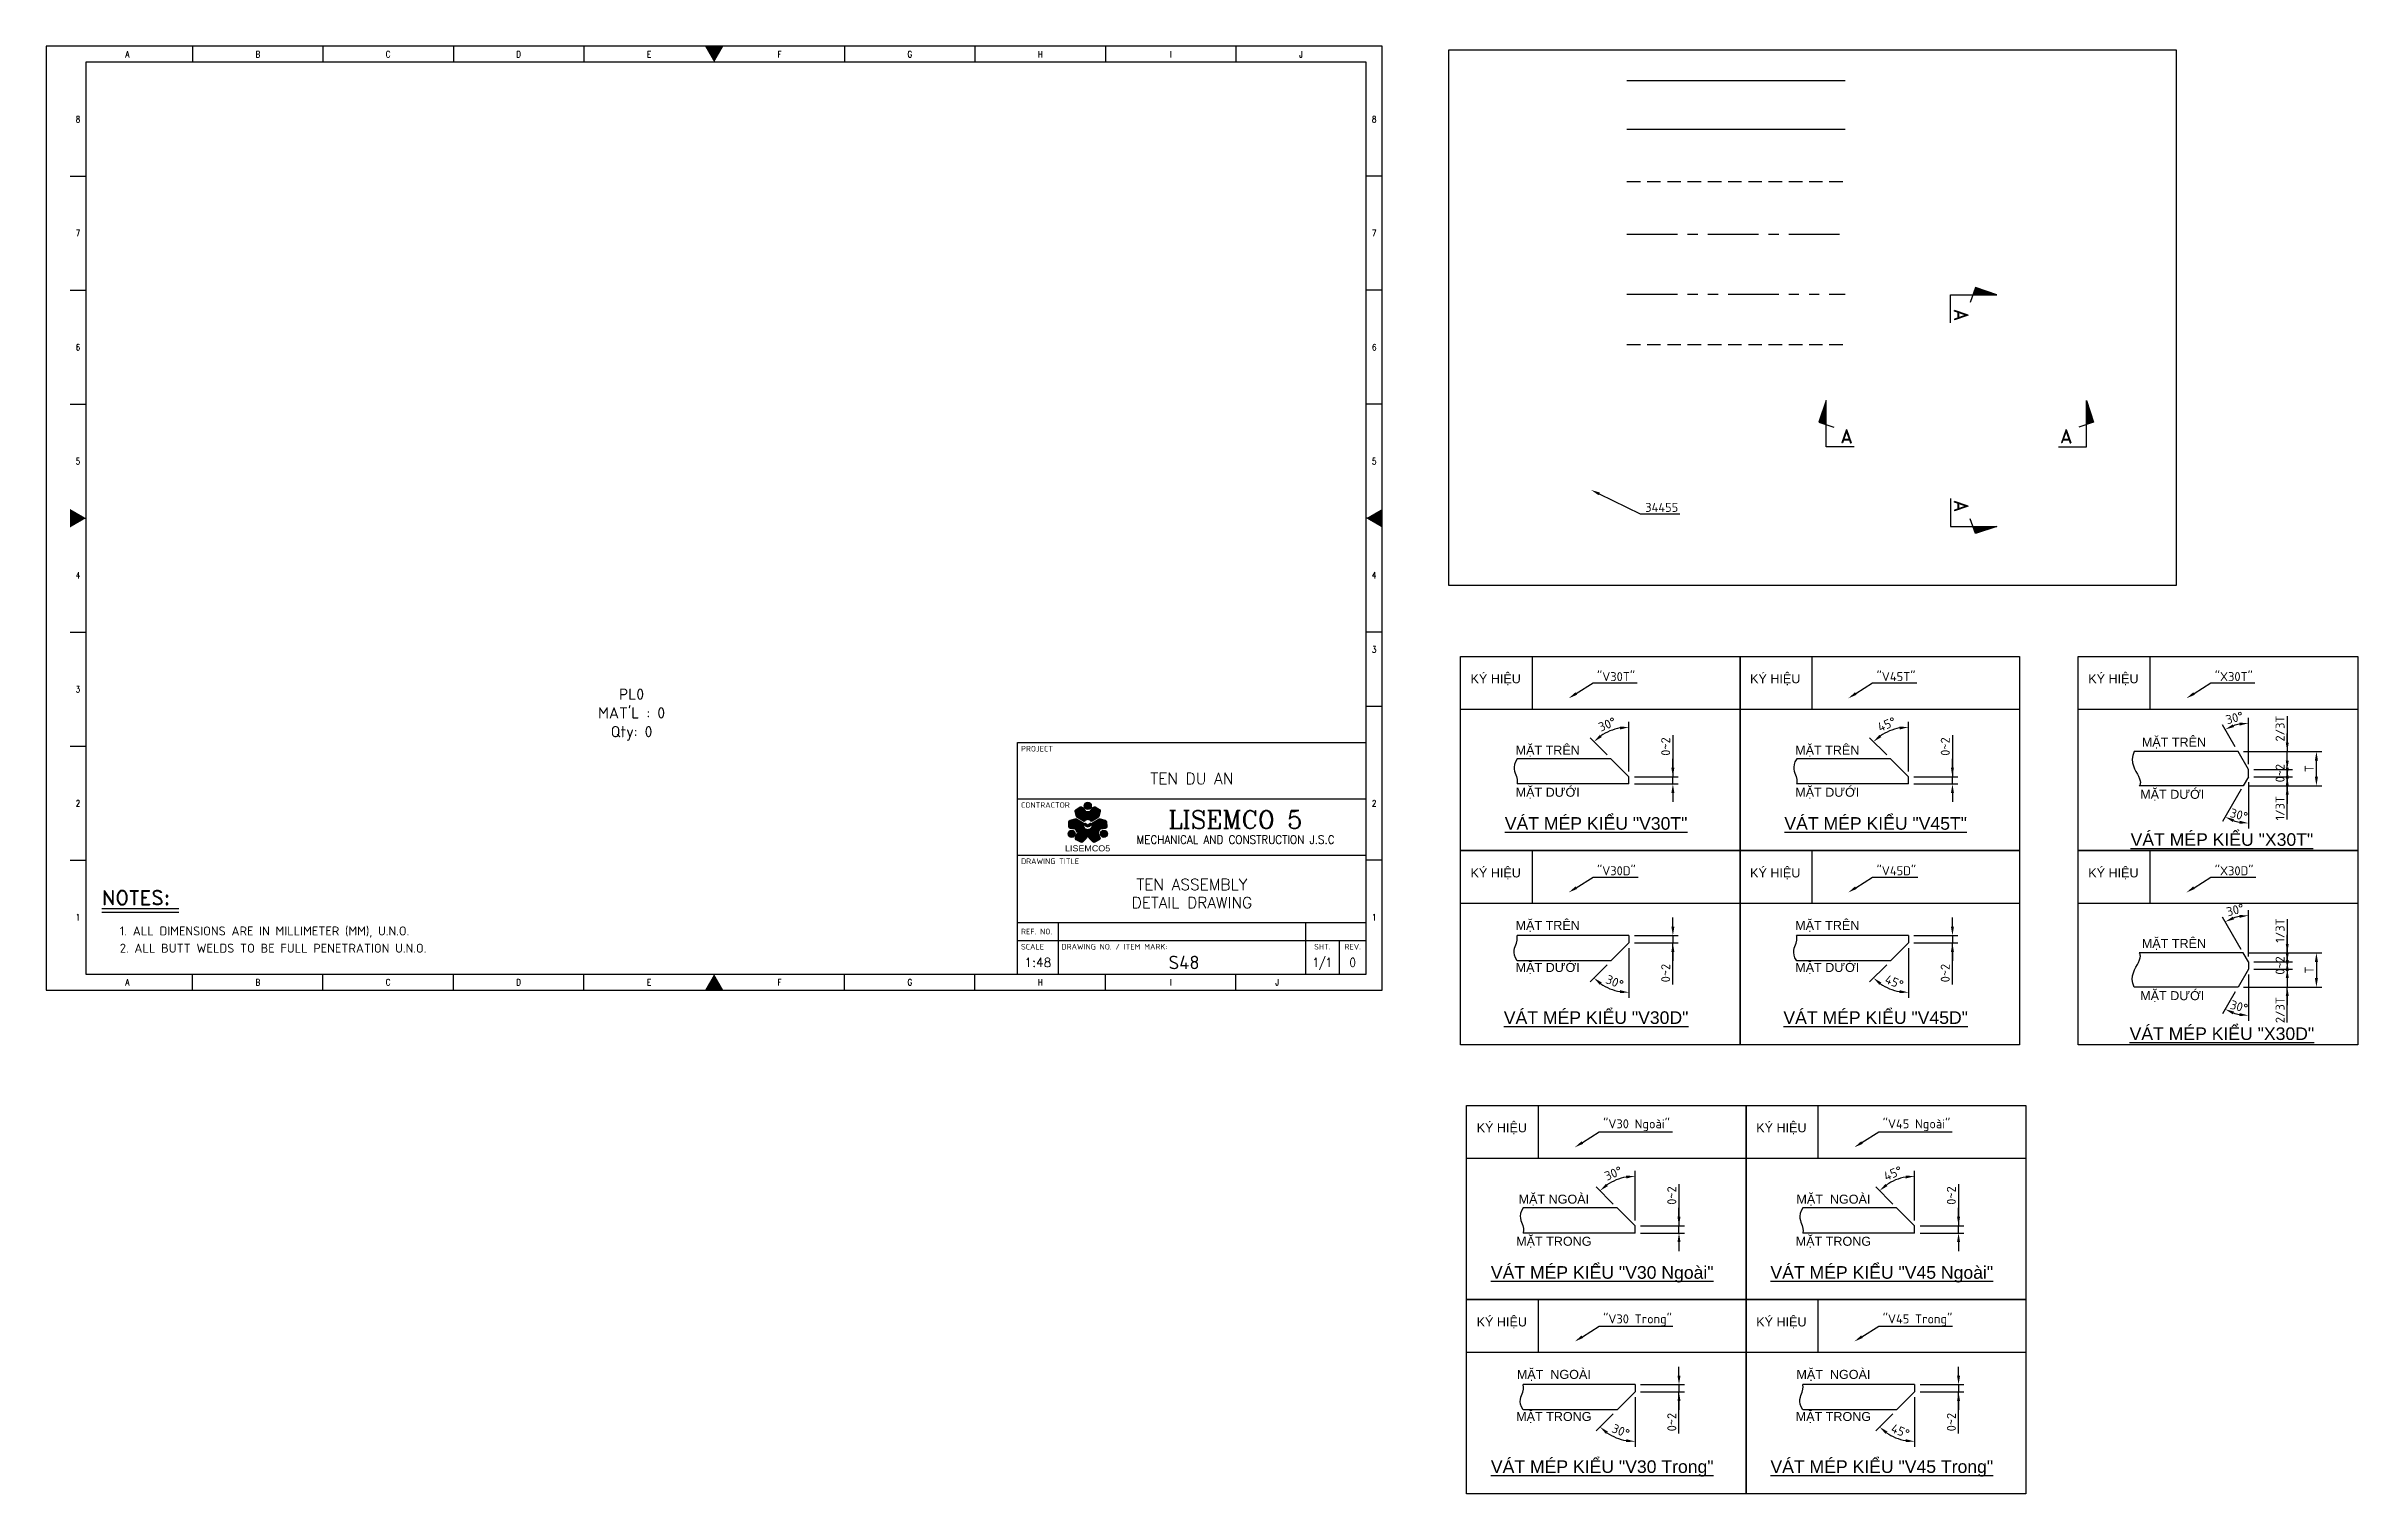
# Model space of a CAD drawing. Header units: millimetres. Extents: x 0 to 24668, y -5372 to 10069.
import ezdxf
from ezdxf import colors
from ezdxf.entities.mleader import LeaderData, LeaderLine
from ezdxf.enums import TextEntityAlignment as Align
from ezdxf.math import Vec2, Vec3

# ---------------------------------------------------------------- set-up
doc = ezdxf.new("R2010")
doc.units = ezdxf.units.MM
doc.header["$LTSCALE"] = 288
for name, pattern in [('CENTER', [2, 1.25, -0.25, 0.25, -0.25]), ('HIDDEN', [0.375, 0.25, -0.125]), ('PHANTOM', [2.5, 1.25, -0.25, 0.25, -0.25, 0.25, -0.25])]:
    doc.linetypes.add(name, pattern=pattern)
for name, color, linetype in [('1', 1, 'CENTER'), ('2', 2, 'HIDDEN'), ('3', 3, 'Continuous'), ('4', 4, 'Continuous'), ('6', 5, 'PHANTOM'), ('9', 9, 'Continuous'), ('M-Joint', 4, 'HIDDEN')]:
    doc.layers.add(name, color=color, linetype=linetype)
doc.styles.add('Arial Narrow', font='ARIALN.TTF')
doc.styles.add('ISOCP', font='isocpeur.ttf')
doc.styles.add('romanc', font='romanc.shx')
doc.styles.add('romand', font='romand.shx')
doc.styles.add('romans', font='romans.shx', dxfattribs={"width": 0.8})
doc.styles.add('VM', font='arial.ttf')

# ---------------------------------------------------------------- blocks, each defined once
blk = doc.blocks.new('A$C0BBF6388')
at = {"layer": '3'}
blk.add_line((0, 0), (21.38, 0), dxfattribs=at)
at = {"layer": '4'}
blk.add_line((0, -1), (21.38, -1), dxfattribs=at)
at = {"layer": '2', "color": 2, "insert": (5, -5), "char_height": 2.5, "attachment_point": 1, "style": 'ISOCP'}
blk.add_mtext('\\pxsm1.15;1. ALL DIMENSIONS ARE IN MILLIMETER (MM), U.N.O.\\P2. ALL BUTT WELDS TO BE FULL PENETRATION U.N.O.', dxfattribs=at)
at = {"layer": '3', "style": 'romand'}
blk.add_text('NOTES:', height=4, dxfattribs=at).set_placement((0, 3), align=Align.MIDDLE_LEFT)
blk = doc.blocks.new('L5MC Logo')
at = {"layer": '3'}
h = blk.add_hatch(color=5, dxfattribs=at)
h.dxf.hatch_style = 1
h.paths.add_polyline_path([(-13.6, 5), (-33.3, 16.3, 0.198912), (-37.1, 16.8), (-52, 12.8, 0.329462), (-55.7, 8.2), (-56.3, -6.8, 0.392601), (-51.8, -11.9), (-38.7, -13.4, -0.238604), (-35, -15.8), (-31.2, -22.4, -0.238604), (-31, -26.9), (-36.2, -38.9, 0.392601), (-34, -45.3), (-20.8, -52.3, 0.329462), (-14.9, -51.5), (-4, -40.5, 0.198912), (-2.5, -37), (-2.5, -14.3, -0.467113)])
h = blk.add_hatch(color=5, dxfattribs=at)
h.dxf.hatch_style = 1
h.paths.add_polyline_path([(11.1, 9.3), (30.8, 20.7, 0.198912), (33.1, 23.7), (37.1, 38.6, 0.329462), (34.9, 44.2), (22.3, 52.1, 0.392601), (15.6, 50.8), (7.8, 40.2, -0.238604), (3.8, 38.2), (-3.8, 38.2, -0.238604), (-7.8, 40.2), (-15.6, 50.8, 0.392601), (-22.3, 52.1), (-34.9, 44.2, 0.329462), (-37.1, 38.6), (-33.1, 23.7, 0.198912), (-30.8, 20.7), (-11.1, 9.3, -0.467113)])
h = blk.add_hatch(color=1, dxfattribs=at)
h.dxf.hatch_style = 1
h.paths.add_polyline_path([(4.8, -5.2), (10.3, -1.1, 1), (7.3, 2.9), (3, -0.3, -0.334595), (-3, -0.3), (-7.3, 2.9, 1), (-10.3, -1.1), (-4.8, -5.2, 0.334595)])
h = blk.add_hatch(color=1, dxfattribs=at)
h.dxf.hatch_style = 1
h.paths.add_polyline_path([(10.5, 55.3, 1), (-10.5, 55.3, 1)])
h = blk.add_hatch(color=5, dxfattribs=at)
h.dxf.hatch_style = 1
h.paths.add_polyline_path([(2.5, -14.3), (2.5, -37, 0.198912), (4, -40.5), (14.9, -51.5, 0.329462), (20.8, -52.3), (34, -45.3, 0.392601), (36.2, -38.9), (31, -26.9, -0.238604), (31.2, -22.4), (35, -15.8, -0.238604), (38.7, -13.4), (51.8, -11.9, 0.392601), (56.3, -6.8), (55.7, 8.2, 0.329462), (52, 12.8), (37.1, 16.8, 0.198912), (33.3, 16.3), (13.6, 5, -0.467113)])
h = blk.add_hatch(color=1, dxfattribs=at)
h.dxf.hatch_style = 1
h.paths.add_polyline_path([(-37.3, -27.6, 1), (-58.3, -27.6, 1)])
h = blk.add_hatch(color=1, dxfattribs=at)
h.dxf.hatch_style = 1
h.paths.add_polyline_path([(37.3, -27.6, 1), (58.3, -27.6, 1)])
at = {"layer": '3', "color": 5}
for points in [[(-31.2, -22.4), (-35, -15.8, 0.238604), (-38.7, -13.4), (-51.8, -11.9, -0.392601), (-56.3, -6.8), (-55.7, 8.2, -0.329462), (-52, 12.8), (-37.1, 16.8, -0.198912), (-33.3, 16.3), (-13.6, 5, 0.467113), (-2.5, -14.3), (-2.5, -37, -0.198912), (-4, -40.5), (-14.9, -51.5, -0.329462), (-20.8, -52.3), (-34, -45.3, -0.392601), (-36.2, -38.9), (-31, -26.9, 0.238604)], [(-3.8, 38.2), (3.8, 38.2, 0.238604), (7.8, 40.2), (15.6, 50.8, -0.392601), (22.3, 52.1), (34.9, 44.2, -0.329462), (37.1, 38.6), (33.1, 23.7, -0.198912), (30.8, 20.7), (11.1, 9.3, 0.467113), (-11.1, 9.3), (-30.8, 20.7, -0.198912), (-33.1, 23.7), (-37.1, 38.6, -0.329462), (-34.9, 44.2), (-22.3, 52.1, -0.392601), (-15.6, 50.8), (-7.8, 40.2, 0.238604)], [(35, -15.8), (31.2, -22.4, 0.238604), (31, -26.9), (36.2, -38.9, -0.392601), (34, -45.3), (20.8, -52.3, -0.329462), (14.9, -51.5), (4, -40.5, -0.198912), (2.5, -37), (2.5, -14.3, 0.467113), (13.6, 5), (33.3, 16.3, -0.198912), (37.1, 16.8), (52, 12.8, -0.329462), (55.7, 8.2), (56.3, -6.8, -0.392601), (51.8, -11.9), (38.7, -13.4, 0.238604)]]:
    blk.add_lwpolyline(points, format="xyb", close=True, dxfattribs=at)
at = {"layer": '3', "color": 1}
blk.add_lwpolyline([(-3, -0.3), (-7.3, 2.9, 1), (-10.3, -1.1), (-4.8, -5.2, 0.334595), (4.8, -5.2), (10.3, -1.1, 1), (7.3, 2.9), (3, -0.3, -0.334595)], format="xyb", close=True, dxfattribs=at)
for centre in [(0, 55.3), (-47.8, -27.6), (47.8, -27.6)]:
    blk.add_circle(centre, 10.5, dxfattribs=at)
at = {"layer": '1', "style": 'Arial Narrow', "width": 1.295911}
blk.add_text('LISEMCO5', height=17.86, dxfattribs=at).set_placement((-67.5, -79.6), (66.5, -79.6), align=Align.FIT)
blk = doc.blocks.new('KHUNG TEN')
at = {"layer": '3'}
blk.add_lwpolyline([(-816, 10), (-10, 10), (-10, 584), (-816, 584)], close=True, dxfattribs=at)
at = {"layer": '4'}
for p, q in [((-748.9, 594), (-748.9, 584)), ((-666.8, 594), (-666.8, 584)), ((-584.7, 594), (-584.7, 584)), ((-502.6, 594), (-502.6, 584)), ((-420.5, 594), (-420.5, 584)), ((-338.4, 594), (-338.4, 584)), ((-256.3, 594), (-256.3, 584)), ((-174.2, 594), (-174.2, 584)), ((-92.1, 594), (-92.1, 584)), ((-826, 512.2), (-816, 512.2)), ((0, 512.2), (-10, 512.2)), ((-826, 440.5), (-816, 440.5)), ((0, 440.5), (-10, 440.5)), ((-826, 368.8), (-816, 368.8)), ((0, 368.8), (-10, 368.8)), ((-826, 297), (-816, 297)), ((0, 297), (-10, 297)), ((-826, 225.2), (-816, 225.2)), ((0, 225.2), (-10, 225.2)), ((0, 178.5), (-10, 178.5)), ((-826, 153.5), (-816, 153.5)), ((-826, 81.8), (-816, 81.8)), ((0, 81.8), (-10, 81.8)), ((-748.9, 0), (-748.9, 10)), ((-666.8, 0), (-666.8, 10)), ((-584.7, 0), (-584.7, 10)), ((-502.6, 0), (-502.6, 10)), ((-420.5, 0), (-420.5, 10)), ((-338.4, 0), (-338.4, 10)), ((-256.3, 0), (-256.3, 10)), ((-174.2, 0), (-174.2, 10)), ((-92.1, 0), (-92.1, 10))]:
    blk.add_line(p, q, dxfattribs=at)
blk.add_lwpolyline([(-841, 0), (0, 0), (0, 594), (-841, 594)], close=True, dxfattribs=at)
for points in [[(-420.5, 584), (-414.7, 594), (-420.5, 584), (-426.3, 594)], [(-816, 297), (-826, 291.2), (-816, 297), (-826, 302.8)], [(-10, 297), (0, 291.2), (-10, 297), (0, 302.8)], [(-420.5, 10), (-414.7, 0), (-420.5, 10), (-426.3, 0)]]:
    blk.add_solid(points, dxfattribs=at)
at = {"layer": '2', "style": 'romanc', "width": 0.8}
for s, p in [('A', (-789.9, 589)), ('B', (-707.8, 589)), ('C', (-625.8, 589)), ('D', (-543.6, 589)), ('E', (-461.5, 589)), ('F', (-379.4, 589)), ('G', (-297.3, 589)), ('H', (-215.2, 589)), ('I', (-133.1, 589)), ('J', (-51, 589)), ('8', (-821, 548.1)), ('8', (-5, 548.1)), ('7', (-821, 476.4)), ('7', (-5, 476.4)), ('6', (-821, 404.6)), ('6', (-5, 404.6)), ('5', (-821, 332.9)), ('5', (-5, 332.9)), ('4', (-821, 261.1)), ('4', (-5, 261.1)), ('3', (-5, 214.4)), ('3', (-821, 189.4)), ('2', (-821, 117.6)), ('2', (-5, 117.6)), ('1', (-821, 45.9)), ('1', (-5, 45.9)), ('A', (-789.9, 5)), ('B', (-707.8, 5)), ('C', (-625.8, 5)), ('D', (-543.6, 5)), ('E', (-461.5, 5)), ('F', (-379.4, 5)), ('G', (-297.3, 5)), ('H', (-215.2, 5)), ('I', (-133.1, 5)), ('J', (-66, 5))]:
    blk.add_text(s, height=4, dxfattribs=at).set_placement(p, align=Align.MIDDLE_CENTER)

msp = doc.modelspace()

# ---------------------------------------------------------------- hatches: boundary and pattern name
at = {"layer": '9'}
for points in [[(20561.1, 7418.6), (20816.6, 7418.6), (20587, 7495.1)], [(18994.5, 6033.8), (18994.5, 6289.3), (18917.9, 6059.7)], [(21772.1, 6033.8), (21772.1, 6289.3), (21848.6, 6059.7)], [(20561.1, 4946.5), (20816.6, 4946.5), (20587, 4870)]]:
    msp.add_hatch(color=256, dxfattribs=at).paths.add_polyline_path(points)

# ---------------------------------------------------------------- linework, layer by layer
msp.add_line((16868.7, 9703.1), (19199.5, 9703.1))
msp.add_lwpolyline([(14967.7, 10030.7), (22731.6, 10030.7), (22731.6, 4317.2), (14967.7, 4317.2)], close=True)
at = {"layer": '1', "ltscale": 1.5}
msp.add_line((16868.7, 8066.2), (19199.5, 8066.2), dxfattribs=at)
at = {"layer": '2', "ltscale": 2}
msp.add_line((16868.7, 8627.5), (19199.5, 8627.5), dxfattribs=at)
at = {"layer": '3'}
for p, q in [((16868.7, 9185.5), (19199.5, 9185.5)), ((15856.8, 3560.4), (15856.8, 2998.2)), ((18840.3, 3560.4), (18840.3, 2998.2)), ((22449.2, 3560.4), (22449.2, 2998.2)), ((15092.3, 2998.2), (18075.7, 2998.2)), ((18075.7, 2998.2), (21059.2, 2998.2)), ((21684.6, 2998.2), (24668.1, 2998.2)), ((10366.5, 169.5), (10366.5, 2641.5)), ((10366.5, 2641.5), (14086.5, 2641.5)), ((16698.3, 2468.2), (15697, 2468.2)), ((16698.3, 2468.2), (16890.3, 2276.2)), ((19681.7, 2468.2), (18680.4, 2468.2)), ((19681.7, 2468.2), (19873.7, 2276.2)), ((23390.2, 2545.3), (22281.6, 2545.3)), ((23501, 2353.3), (23390.2, 2545.3)), ((16890.3, 2199.4), (16890.3, 2276.2)), ((19873.7, 2199.4), (19873.7, 2276.2)), ((23501, 2276.5), (23445.6, 2180.5)), ((23501, 2276.5), (23501, 2353.3)), ((23445.6, 2180.5), (22337, 2180.5)), ((15856.8, 1489.2), (15856.8, 927)), ((18840.3, 1489.2), (18840.3, 927)), ((22449.2, 1489.2), (22449.2, 927)), ((15092.3, 927), (18075.7, 927)), ((18075.7, 927), (21059.2, 927)), ((21684.6, 927), (24668.1, 927)), ((16698.3, 312.9), (16890.3, 504.9)), ((16890.3, 581.7), (16890.3, 504.9)), ((19681.7, 312.9), (19873.7, 504.9)), ((19873.7, 581.7), (19873.7, 504.9)), ((16698.3, 312.9), (15697, 312.9)), ((19681.7, 312.9), (18680.4, 312.9)), ((23445.6, 397.7), (22337, 397.7)), ((23501, 301.7), (23445.6, 397.7)), ((23501, 301.7), (23501, 224.9)), ((23390.2, 32.9), (22281.6, 32.9)), ((23501, 224.9), (23390.2, 32.9)), ((15922.2, -1229.3), (15922.2, -1791.6)), ((18905.7, -1229.3), (18905.7, -1791.6)), ((15157.7, -1791.6), (18141.1, -1791.6)), ((18141.1, -1791.6), (21124.6, -1791.6)), ((16763.7, -2321.6), (15762.4, -2321.6)), ((16763.7, -2321.6), (16955.7, -2513.6)), ((19747.1, -2321.6), (18745.8, -2321.6)), ((19747.1, -2321.6), (19939.1, -2513.6)), ((16955.7, -2590.4), (16955.7, -2513.6)), ((19939.1, -2590.4), (19939.1, -2513.6)), ((15922.2, -3300.5), (15922.2, -3862.8)), ((18905.7, -3300.5), (18905.7, -3862.8)), ((15157.7, -3862.8), (18141.1, -3862.8)), ((18141.1, -3862.8), (21124.6, -3862.8)), ((16763.7, -4476.9), (16955.7, -4284.9)), ((16955.7, -4208.1), (16955.7, -4284.9)), ((19747.1, -4476.9), (19939.1, -4284.9)), ((19939.1, -4208.1), (19939.1, -4284.9)), ((16763.7, -4476.9), (15762.4, -4476.9)), ((19747.1, -4476.9), (18745.8, -4476.9))]:
    msp.add_line(p, q, dxfattribs=at)
for points in [[(15092.3, 3560.4), (18075.7, 3560.4), (18075.7, 1489.2), (15092.3, 1489.2)], [(18075.7, 3560.4), (21059.2, 3560.4), (21059.2, 1489.2), (18075.7, 1489.2)], [(21684.6, 3560.4), (24668.1, 3560.4), (24668.1, 1489.2), (21684.6, 1489.2)], [(15092.3, 1489.2), (18075.7, 1489.2), (18075.7, -582), (15092.3, -582)], [(18075.7, 1489.2), (21059.2, 1489.2), (21059.2, -582), (18075.7, -582)], [(21684.6, 1489.2), (24668.1, 1489.2), (24668.1, -582), (21684.6, -582)], [(15157.7, -1229.3), (18141.1, -1229.3), (18141.1, -3300.5), (15157.7, -3300.5)], [(18141.1, -1229.3), (21124.6, -1229.3), (21124.6, -3300.5), (18141.1, -3300.5)], [(15157.7, -3300.5), (18141.1, -3300.5), (18141.1, -5371.7), (15157.7, -5371.7)], [(18141.1, -3300.5), (21124.6, -3300.5), (21124.6, -5371.7), (18141.1, -5371.7)]]:
    msp.add_lwpolyline(points, close=True, dxfattribs=at)
for points in [[(16890.3, 2199.4), (15696.1, 2199.4)], [(19873.7, 2199.4), (18679.5, 2199.4)], [(16890.3, 581.7), (15696.1, 581.7)], [(19873.7, 581.7), (18679.5, 581.7)], [(16955.7, -2590.4), (15761.4, -2590.4)], [(19939.1, -2590.4), (18744.9, -2590.4)], [(16955.7, -4208.1), (15761.4, -4208.1)], [(19939.1, -4208.1), (18744.9, -4208.1)]]:
    msp.add_lwpolyline(points, dxfattribs=at)
for points in [[(15697, 2468.2), (15637.1, 2378.2), (15715.6, 2268.3), (15696.1, 2199.4), (15696.1, 2199.4)], [(18680.4, 2468.2), (18620.5, 2378.2), (18699.1, 2268.3), (18679.5, 2199.4), (18679.5, 2199.4)], [(15697, 312.9), (15637.1, 402.8), (15715.6, 512.7), (15696.1, 581.7), (15696.1, 581.7)], [(18680.4, 312.9), (18620.5, 402.8), (18699.1, 512.7), (18679.5, 581.7), (18679.5, 581.7)], [(15762.4, -2321.6), (15702.4, -2411.6), (15781, -2521.4), (15761.4, -2590.4), (15761.4, -2590.4)], [(18745.8, -2321.6), (18685.9, -2411.6), (18764.5, -2521.4), (18744.9, -2590.4), (18744.9, -2590.4)], [(15762.4, -4476.9), (15702.4, -4386.9), (15781, -4277.1), (15761.4, -4208.1), (15761.4, -4208.1)], [(18745.8, -4476.9), (18685.9, -4386.9), (18764.5, -4277.1), (18744.9, -4208.1), (18744.9, -4208.1)]]:
    msp.add_open_spline(points, degree=3, dxfattribs=at)
for points in [[(22281.6, 2545.3), (22226.1, 2429.3), (22391.3, 2227.8), (22337, 2180.5), (22337, 2180.5)], [(22281.6, 32.9), (22226.1, 148.8), (22391.3, 350.4), (22337, 397.7), (22337, 397.7)]]:
    msp.add_open_spline(points, degree=3, knots=[0.2156792, 0.2156792, 0.2156792, 0.2156792, 1, 2, 2, 2, 2], dxfattribs=at)
at = {"layer": '4'}
for p, q in [((16890.3, 2333.8), (16890.3, 2863)), ((17359, 2718.7), (17359, 2276.2)), ((19873.7, 2333.8), (19873.7, 2863)), ((20342.5, 2718.7), (20342.5, 2276.2)), ((23361.4, 2595.2), (23225.1, 2831.3)), ((23501, 2410.9), (23501, 2905.3)), ((23915.7, 2923.1), (23915.7, 2545.3)), ((23915.7, 2641.3), (23915.7, 2737.3)), ((16657.6, 2508.9), (16475.3, 2691.1)), ((17359, 2372.2), (17359, 2468.2)), ((19641, 2508.9), (19458.8, 2691.1)), ((20342.5, 2372.2), (20342.5, 2468.2)), ((23447.8, 2545.3), (23973.3, 2545.3)), ((23447.8, 2545.3), (24284.4, 2545.3)), ((23915.7, 2449.3), (23915.7, 2545.3)), ((23915.7, 2353.3), (23915.7, 2545.3)), ((23915.7, 2353.3), (23915.7, 2545.3)), ((23915.7, 2372.5), (23915.7, 2468.5)), ((16947.9, 2276.2), (17416.6, 2276.2)), ((17359, 2199.4), (17359, 2276.2)), ((17359, 2199.4), (17359, 2276.2)), ((19931.3, 2276.2), (20400.1, 2276.2)), ((20342.5, 2199.4), (20342.5, 2276.2)), ((20342.5, 2199.4), (20342.5, 2276.2)), ((23558.6, 2353.3), (23973.3, 2353.3)), ((23558.6, 2353.3), (23973.3, 2353.3)), ((23558.6, 2276.5), (23973.3, 2276.5)), ((23558.6, 2276.5), (23973.3, 2276.5)), ((23915.7, 2276.5), (23915.7, 2353.3)), ((23915.7, 2180.5), (23915.7, 2276.5)), ((23915.7, 2180.5), (23915.7, 2276.5)), ((23915.7, 2257.3), (23915.7, 2161.3)), ((24226.8, 2276.5), (24226.8, 2449.3)), ((10366.5, 2041.5), (14086.5, 2041.5)), ((16947.9, 2199.4), (17416.6, 2199.4)), ((17359, 2103.4), (17359, 2007.4)), ((19931.3, 2199.4), (20400.1, 2199.4)), ((20342.5, 2103.4), (20342.5, 2007.4)), ((23424.6, 2144), (23225.1, 1798.5)), ((23501, 2218.9), (23501, 1724.5)), ((23503.2, 2180.5), (23973.3, 2180.5)), ((23503.2, 2180.5), (24284.4, 2180.5)), ((23915.7, 1819.7), (23915.7, 2180.5)), ((23915.7, 2180.5), (23915.7, 2084.5)), ((23915.7, 2084.5), (23915.7, 1988.5)), ((10366.5, 1441.5), (14086.5, 1441.5)), ((17359, 677.7), (17359, 773.7)), ((20342.5, 677.7), (20342.5, 773.7)), ((23424.6, 434.1), (23225.1, 779.7)), ((23501, 359.3), (23501, 853.7)), ((23915.7, 758.5), (23915.7, 397.7)), ((10366.5, 721.5), (14086.5, 721.5)), ((10366.5, 529.5), (14086.5, 529.5)), ((10798.5, 721.5), (10798.5, 169.5)), ((13438.5, 721.5), (13438.5, 169.5)), ((13798.5, 529.5), (13798.5, 169.5)), ((16947.9, 581.7), (17416.6, 581.7)), ((16947.9, 504.9), (17416.6, 504.9)), ((17359, 581.7), (17359, 504.9)), ((17359, 581.7), (17359, 504.9)), ((17359, 62.3), (17359, 504.9)), ((19931.3, 581.7), (20400.1, 581.7)), ((19931.3, 504.9), (20400.1, 504.9)), ((20342.5, 581.7), (20342.5, 504.9)), ((20342.5, 581.7), (20342.5, 504.9)), ((20342.5, 62.3), (20342.5, 504.9)), ((23915.7, 493.7), (23915.7, 589.7)), ((23915.7, 397.7), (23915.7, 493.7)), ((16657.6, 272.1), (16475.3, 89.9)), ((16890.3, 447.3), (16890.3, -82)), ((17359, 408.9), (17359, 312.9)), ((19641, 272.1), (19458.8, 89.9)), ((19873.7, 447.3), (19873.7, -82)), ((20342.5, 408.9), (20342.5, 312.9)), ((23503.2, 397.7), (23973.3, 397.7)), ((23503.2, 397.7), (24284.4, 397.7)), ((23558.6, 301.7), (23973.3, 301.7)), ((23558.6, 301.7), (23973.3, 301.7)), ((23915.7, 320.9), (23915.7, 416.9)), ((23915.7, 397.7), (23915.7, 301.7)), ((23915.7, 397.7), (23915.7, 301.7)), ((23915.7, 301.7), (23915.7, 224.9)), ((24226.8, 301.7), (24226.8, 128.9)), ((23447.8, 32.9), (23973.3, 32.9)), ((23447.8, 32.9), (24284.4, 32.9)), ((23501, 167.3), (23501, -327.1)), ((23558.6, 224.9), (23973.3, 224.9)), ((23558.6, 224.9), (23973.3, 224.9)), ((23915.7, 224.9), (23915.7, 32.9)), ((23915.7, 224.9), (23915.7, 32.9)), ((23915.7, 205.7), (23915.7, 109.7)), ((23915.7, 128.9), (23915.7, 32.9)), ((23915.7, -344.9), (23915.7, 32.9)), ((23361.4, -17), (23225.1, -253.2)), ((23915.7, -63.1), (23915.7, -159.1)), ((16955.7, -2456), (16955.7, -1926.8)), ((19939.1, -2456), (19939.1, -1926.8)), ((16722.9, -2280.9), (16540.7, -2098.7)), ((17424.4, -2071), (17424.4, -2513.6)), ((19706.4, -2280.9), (19524.2, -2098.7)), ((20407.8, -2071), (20407.8, -2513.6)), ((17424.4, -2417.6), (17424.4, -2321.6)), ((20407.8, -2417.6), (20407.8, -2321.6)), ((17013.3, -2513.6), (17482, -2513.6)), ((17013.3, -2590.4), (17482, -2590.4)), ((17424.4, -2590.4), (17424.4, -2513.6)), ((17424.4, -2590.4), (17424.4, -2513.6)), ((17424.4, -2686.4), (17424.4, -2782.4)), ((19996.7, -2513.6), (20465.4, -2513.6)), ((19996.7, -2590.4), (20465.4, -2590.4)), ((20407.8, -2590.4), (20407.8, -2513.6)), ((20407.8, -2590.4), (20407.8, -2513.6)), ((20407.8, -2686.4), (20407.8, -2782.4)), ((17424.4, -4112.1), (17424.4, -4016.1)), ((20407.8, -4112.1), (20407.8, -4016.1)), ((16955.7, -4342.5), (16955.7, -4871.7)), ((17013.3, -4208.1), (17482, -4208.1)), ((17013.3, -4284.9), (17482, -4284.9)), ((17424.4, -4208.1), (17424.4, -4284.9)), ((17424.4, -4208.1), (17424.4, -4284.9)), ((17424.4, -4727.5), (17424.4, -4284.9)), ((17424.4, -4380.9), (17424.4, -4476.9)), ((19939.1, -4342.5), (19939.1, -4871.7)), ((19996.7, -4208.1), (20465.4, -4208.1)), ((19996.7, -4284.9), (20465.4, -4284.9)), ((20407.8, -4208.1), (20407.8, -4284.9)), ((20407.8, -4208.1), (20407.8, -4284.9)), ((20407.8, -4727.5), (20407.8, -4284.9)), ((20407.8, -4380.9), (20407.8, -4476.9)), ((16722.9, -4517.6), (16540.7, -4699.8)), ((19706.4, -4517.6), (19524.2, -4699.8))]:
    msp.add_line(p, q, dxfattribs=at)
for centre, radius, start, end in [((16890.3, 2276.2), 529.2, 100.40769, 124.59231), ((19873.7, 2276.2), 529.2, 100.40769, 124.59231), ((23501, 2353.3), 494.4, 101.14333, 108.85667), ((23501, 2276.5), 494.4, 251.14333, 258.85667), ((23501, 301.7), 494.4, 101.14333, 108.85667), ((16890.3, 504.9), 529.2, 235.40769, 259.59231), ((19873.7, 504.9), 529.2, 235.40769, 259.59231), ((23501, 224.9), 494.4, 251.14333, 258.85667), ((16955.7, -2513.6), 529.2, 100.40769, 124.59231), ((19939.1, -2513.6), 529.2, 100.40769, 124.59231), ((16955.7, -4284.9), 529.2, 235.40769, 259.59231), ((19939.1, -4284.9), 529.2, 235.40769, 259.59231)]:
    msp.add_arc(centre, radius, start, end, dxfattribs=at)
for points in [[(16600.1, 2699.5), (16579.6, 2724.1), (16516.1, 2650.4)], [(16793.2, 2812.6), (16796.1, 2780.7), (16890.3, 2805.4)], [(19583.5, 2699.5), (19563, 2724.1), (19499.5, 2650.4)], [(19776.7, 2812.6), (19779.6, 2780.7), (19873.7, 2805.4)], [(23347.9, 2806.6), (23334.6, 2835.7), (23253.9, 2781.5)], [(23403.9, 2854.3), (23407.1, 2822.4), (23501, 2847.7)], [(23899.7, 2641.3), (23931.7, 2641.3), (23915.7, 2545.3)], [(24210.8, 2449.3), (24242.8, 2449.3), (24226.8, 2545.3)], [(17343, 2372.2), (17375, 2372.2), (17359, 2276.2)], [(20326.5, 2372.2), (20358.5, 2372.2), (20342.5, 2276.2)], [(23899.7, 2449.3), (23931.7, 2449.3), (23915.7, 2353.3)], [(23899.7, 2372.5), (23931.7, 2372.5), (23915.7, 2276.5)], [(23899.7, 2257.3), (23931.7, 2257.3), (23915.7, 2353.3)], [(23899.7, 2180.5), (23931.7, 2180.5), (23915.7, 2276.5)], [(24210.8, 2276.5), (24242.8, 2276.5), (24226.8, 2180.5)], [(17343, 2103.4), (17375, 2103.4), (17359, 2199.4)], [(20326.5, 2103.4), (20358.5, 2103.4), (20342.5, 2199.4)], [(23899.7, 2084.5), (23931.7, 2084.5), (23915.7, 2180.5)], [(23347.9, 1823.2), (23334.6, 1794.1), (23253.9, 1848.4)], [(23403.9, 1775.5), (23407.1, 1807.4), (23501, 1782.1)], [(23347.9, 755), (23334.6, 784.1), (23253.9, 729.8)], [(23403.9, 802.7), (23407.1, 770.8), (23501, 796.1)], [(17343, 677.7), (17375, 677.7), (17359, 581.7)], [(17343, 408.9), (17375, 408.9), (17359, 504.9)], [(20326.5, 677.7), (20358.5, 677.7), (20342.5, 581.7)], [(20326.5, 408.9), (20358.5, 408.9), (20342.5, 504.9)], [(23899.7, 493.7), (23931.7, 493.7), (23915.7, 397.7)], [(23899.7, 397.7), (23931.7, 397.7), (23915.7, 301.7)], [(23899.7, 320.9), (23931.7, 320.9), (23915.7, 224.9)], [(23899.7, 205.7), (23931.7, 205.7), (23915.7, 301.7)], [(24210.8, 301.7), (24242.8, 301.7), (24226.8, 397.7)], [(16600.1, 81.5), (16579.6, 56.9), (16516.1, 130.6)], [(16793.2, -31.6), (16796.1, 0.3), (16890.3, -24.4)], [(19583.5, 81.5), (19563, 56.9), (19499.5, 130.6)], [(19776.7, -31.6), (19779.6, 0.3), (19873.7, -24.4)], [(23899.7, 128.9), (23931.7, 128.9), (23915.7, 224.9)], [(23899.7, -63.1), (23931.7, -63.1), (23915.7, 32.9)], [(24210.8, 128.9), (24242.8, 128.9), (24226.8, 32.9)], [(23347.9, -228.4), (23334.6, -257.5), (23253.9, -203.3)], [(23403.9, -276.1), (23407.1, -244.3), (23501, -269.5)], [(16665.4, -2090.2), (16645, -2065.6), (16581.4, -2139.4)], [(16858.6, -1977.2), (16861.5, -2009), (16955.7, -1984.4)], [(19648.9, -2090.2), (19628.4, -2065.6), (19564.9, -2139.4)], [(19842.1, -1977.2), (19845, -2009), (19939.1, -1984.4)], [(17408.4, -2417.6), (17440.4, -2417.6), (17424.4, -2513.6)], [(20391.8, -2417.6), (20423.8, -2417.6), (20407.8, -2513.6)], [(17408.4, -2686.4), (17440.4, -2686.4), (17424.4, -2590.4)], [(20391.8, -2686.4), (20423.8, -2686.4), (20407.8, -2590.4)], [(17408.4, -4112.1), (17440.4, -4112.1), (17424.4, -4208.1)], [(20391.8, -4112.1), (20423.8, -4112.1), (20407.8, -4208.1)], [(17408.4, -4380.9), (17440.4, -4380.9), (17424.4, -4284.9)], [(20391.8, -4380.9), (20423.8, -4380.9), (20407.8, -4284.9)], [(16665.4, -4708.3), (16645, -4732.9), (16581.4, -4659.1)], [(19648.9, -4708.3), (19628.4, -4732.9), (19564.9, -4659.1)], [(16858.6, -4821.3), (16861.5, -4789.5), (16955.7, -4814.1)], [(19842.1, -4821.3), (19845, -4789.5), (19939.1, -4814.1)]]:
    msp.add_solid(points, dxfattribs=at)
at = {"layer": '6', "ltscale": 1.5}
msp.add_line((16868.7, 7424.5), (19199.5, 7424.5), dxfattribs=at)
at = {"layer": '9'}
for points in [[(20322.8, 7120), (20322.8, 7418.6), (20816.6, 7418.6), (20586.9, 7495.1), (20533.2, 7336.4)], [(19293.1, 5795.6), (18994.5, 5795.6), (18994.5, 6289.3), (18917.9, 6059.7), (19076.7, 6006)], [(21473.4, 5795.6), (21772.1, 5795.6), (21772.1, 6289.3), (21848.6, 6059.7), (21689.8, 6006)], [(20322.8, 5245.1), (20322.8, 4946.5), (20816.6, 4946.5), (20586.9, 4870), (20533.2, 5028.8)]]:
    msp.add_lwpolyline(points, dxfattribs=at)
at = {"layer": 'M-Joint', "ltscale": 2}
msp.add_line((16868.7, 6886.2), (19199.5, 6886.2), dxfattribs=at)

# ---------------------------------------------------------------- block references
at = {"xscale": 3.6, "yscale": 3.6, "zscale": 3.6}
msp.add_blockref('L5MC Logo', (11115.2, 1767.4), dxfattribs=at)
at = {"layer": '1', "linetype": 'ByBlock', "xscale": 16.95124851367421, "yscale": 16.95124851367421, "zscale": 16.95124851367421}
msp.add_blockref('KHUNG TEN', (14256, 0), dxfattribs=at)
at = {"layer": '4', "xscale": 38.40000000000001, "yscale": 38.40000000000001, "zscale": 38.40000000000001}
msp.add_blockref('A$C0BBF6388', (593.6, 871.8), dxfattribs=at)

# ---------------------------------------------------------------- texts
at = {"layer": '2'}
for s, height, style, p in [('KÝ HIỆU', 96, 'VM', (15468.2, 3322.1)), ('KÝ HIỆU', 96, 'VM', (18451.7, 3322.1)), ('KÝ HIỆU', 96, 'VM', (22060.6, 3322.1)), ('MẶT TRÊN', 96, 'VM', (22706.2, 2646.3)), ('MẶT TRÊN', 96, 'VM', (16023.4, 2560.3)), ('MẶT TRÊN', 96, 'VM', (19006.8, 2560.3)), ('MẶT DƯỚI', 96, 'VM', (16023.4, 2111.3)), ('MẶT DƯỚI', 96, 'VM', (19006.8, 2111.3)), ('MẶT DƯỚI', 96, 'VM', (22688.3, 2089.2)), ('%%UVÁT MÉP KIỂU "V30T"', 134.4, 'VM', (16539.7, 1778.6)), ('%%UVÁT MÉP KIỂU "V45T"', 134.4, 'VM', (19523.2, 1778.6)), ('%%UVÁT MÉP KIỂU "X30T"', 134.4, 'VM', (23218.1, 1607)), ('KÝ HIỆU', 96, 'VM', (15468.2, 1250.9)), ('KÝ HIỆU', 96, 'VM', (18451.7, 1250.9)), ('KÝ HIỆU', 96, 'VM', (22060.6, 1250.9)), ('DETAIL DRAWING', 120, 'romanc', (12226.5, 933.8)), ('MẶT TRÊN', 96, 'VM', (16023.4, 691.3)), ('MẶT TRÊN', 96, 'VM', (19006.8, 691.3)), ('MẶT TRÊN', 96, 'VM', (22706.2, 498.6)), ('S48', 144, 'ISOCP', (12142.5, 295.5)), ('MẶT DƯỚI', 96, 'VM', (16023.4, 242.3)), ('MẶT DƯỚI', 96, 'VM', (19006.8, 242.3)), ('MẶT DƯỚI', 96, 'VM', (22688.3, -58.4)), ('%%UVÁT MÉP KIỂU "V30D"', 134.4, 'VM', (16539.7, -292.6)), ('%%UVÁT MÉP KIỂU "V45D"', 134.4, 'VM', (19523.2, -292.6)), ('%%UVÁT MÉP KIỂU "X30D"', 134.4, 'VM', (23218.1, -464.2)), ('KÝ HIỆU', 96, 'VM', (15533.6, -1467.7)), ('KÝ HIỆU', 96, 'VM', (18517.1, -1467.7)), ('MẶT NGOÀI', 96, 'VM', (16088.7, -2229.4)), ('MẶT  NGOÀI', 96, 'VM', (19072.2, -2229.4)), ('MẶT TRONG', 96, 'VM', (16088.7, -2678.5)), ('MẶT TRONG', 96, 'VM', (19072.2, -2678.5)), ('%%UVÁT MÉP KIỂU "V30 Ngoài"', 134.4, 'VM', (16605.1, -3011.2)), ('%%UVÁT MÉP KIỂU "V45 Ngoài"', 134.4, 'VM', (19588.5, -3011.2)), ('KÝ HIỆU', 96, 'VM', (15533.6, -3538.9)), ('KÝ HIỆU', 96, 'VM', (18517.1, -3538.9)), ('MẶT  NGOÀI', 96, 'VM', (16088.7, -4098.4)), ('MẶT  NGOÀI', 96, 'VM', (19072.2, -4098.4)), ('MẶT TRONG', 96, 'VM', (16088.7, -4547.5)), ('MẶT TRONG', 96, 'VM', (19072.2, -4547.5)), ('%%UVÁT MÉP KIỂU "V30 Trong"', 134.4, 'VM', (16605.1, -5082.4)), ('%%UVÁT MÉP KIỂU "V45 Trong"', 134.4, 'VM', (19588.5, -5082.4))]:
    msp.add_text(s, height=height, dxfattribs=dict(at, style=style)).set_placement(p, align=Align.MIDDLE_CENTER)
at = {"layer": '2', "style": 'ISOCP'}
for s, p in [('PROJECT', (10402.5, 2605.5)), ('CONTRACTOR', (10402.5, 2005.5)), ('DRAWING TITLE', (10402.5, 1405.5)), ('SCALE', (10402.5, 493.5)), ('DRAWING NO. / ITEM MARK:', (10834.5, 493.5))]:
    msp.add_text(s, height=60, dxfattribs=at).set_placement(p, align=Align.TOP_LEFT)
msp.add_text('REF. NO.', height=60, dxfattribs=at).set_placement((10402.5, 625.5), align=Align.MIDDLE_LEFT)
for s, p in [('SHT.', (13618.5, 493.5)), ('REV.', (13942.5, 493.5))]:
    msp.add_text(s, height=60, dxfattribs=at).set_placement(p, align=Align.TOP_CENTER)
at = {"layer": '2', "insert": (5019.3, 3217.9), "char_height": 120, "attachment_point": 1, "style": 'ISOCP'}
msp.add_mtext_dynamic_manual_height_columns("\\A1;\\pxqc;{\\C2;PL0\\PMAT'L : 0\\PQty: 0}", width=2453.344, gutter_width=600, heights=[0], dxfattribs=at)
at = {"layer": '2', "color": 1, "char_height": 120, "attachment_point": 1, "style": 'romanc'}
for s, heights, insert in [('\\pxqc;TEN DU AN', [407.3], (10366.5, 2316.8)), ('\\pxqc;TEN ASSEMBLY', [0], (10366.5, 1187))]:
    msp.add_mtext_dynamic_manual_height_columns(s, width=3720, gutter_width=480, heights=heights, dxfattribs=dict(at, insert=insert))
at = {"layer": '3', "style": 'romanc'}
msp.add_text('LISEMCO 5', height=192, dxfattribs=at).set_placement((12691.6, 1915.2), align=Align.TOP_CENTER)
at = {"layer": '3', "style": 'romanc', "width": 0.9}
msp.add_text('MECHANICAL AND CONSTRUCTION J.S.C', height=90, dxfattribs=at).set_placement((12691.6, 1651.2), align=Align.TOP_CENTER)
at = {"layer": '3', "style": 'romanc'}
msp.add_text('1:48', height=96, dxfattribs=at).set_placement((10582.5, 295.5), align=Align.MIDDLE_CENTER)
at = {"layer": '3', "style": 'romans', "width": 0.8}
for s, p in [('1/1', (13618.5, 295.5)), ('0', (13942.5, 295.5))]:
    msp.add_text(s, height=96, dxfattribs=at).set_placement(p, align=Align.MIDDLE_CENTER)
at = {"layer": '4', "color": 2, "char_height": 96, "attachment_point": 5, "style": 'ISOCP'}
for s, insert, rotation in [('\\A1;30°', (23353.2, 2905), 15), ('\\A1;30°', (16658.4, 2836), 22.5), ('\\A1;45°', (19641.8, 2836), 22.5), ('\\A1;0~2', (17282.2, 2598.7), 90), ('\\A1;0~2', (20265.7, 2598.7), 90), ('\\A1;0~2', (23838.9, 2314.9), 90), ('\\A1;T', (24150, 2362.9), 90), ('\\A1;30°', (23400.7, 1870.6), 345), ('\\A1;30°', (23360.4, 856.2), 15), ('\\A1;0~2', (17282.2, 182.3), 90), ('\\A1;0~2', (20265.7, 182.3), 90), ('\\A1;0~2', (23838.9, 263.3), 90), ('\\A1;30°', (16738.4, 87.2), 337.5), ('\\A1;45°', (19721.9, 87.2), 337.5), ('\\A1;T', (24150, 215.3), 90), ('\\A1;30°', (23402.1, -174.9), 345), ('\\A1;30°', (16723.7, -1953.7), 22.5), ('\\A1;45°', (19707.2, -1953.7), 22.5), ('\\A1;0~2', (17347.6, -2191), 90), ('\\A1;0~2', (20331, -2191), 90), ('\\A1;30°', (16803.8, -4702.6), 337.5), ('\\A1;0~2', (17347.6, -4607.5), 90), ('\\A1;45°', (19787.2, -4702.6), 337.5), ('\\A1;0~2', (20331, -4607.5), 90)]:
    msp.add_mtext(s, dxfattribs=dict(at, insert=insert, rotation=rotation))
at = {"layer": '4', "color": 3, "char_height": 96, "attachment_point": 5, "rotation": 90, "style": 'ISOCP'}
for s, insert in [('\\A1;2/3T', (23838.9, 2791.1)), ('\\A1;1/3T', (23838.9, 1941.5)), ('\\A1;1/3T', (23838.9, 636.7)), ('\\A1;2/3T', (23838.9, -212.9))]:
    msp.add_mtext(s, dxfattribs=dict(at, insert=insert))
at = {"layer": '9', "style": 'romand'}
for p in [(20365.2, 7139.7), (20365.2, 5102)]:
    msp.add_text('A', height=144, rotation=270, dxfattribs=at).set_placement(p, align=Align.RIGHT)
for p in [(19273.4, 5838), (21616.6, 5838)]:
    msp.add_text('A', height=144, dxfattribs=at).set_placement(p, align=Align.RIGHT)

# ---------------------------------------------------------------- leaders
at = {"layer": '4'}
ml = msp.add_multileader_mtext('Standard', dxfattribs=at)
ml.set_content('"V30T"', color=256, style='ISOCP')
ml.set_leader_properties()
ml.build(insert=Vec2(0, 0))
ml.multileader.update_dxf_attribs({"text_left_attachment_type": 5, "text_right_attachment_type": 5, "dogleg_length": 0.36, "arrow_head_size": 96})
ctx = ml.context
ctx.base_point, ctx.char_height, ctx.arrow_head_size, ctx.landing_gap_size, ctx.plane_origin = Vec3(16521.1, 3277.6), 96, 96, 28.8, Vec3(16087.7, 3941)
ctx.left_attachment, ctx.right_attachment = 5, 5
notes = []
notes.append((ctx, [(0, (1, 1, 0), (16507.3, 3277.6), (1, 0), 13.8, [(0, [(16247.1, 3113.2)], 0, [])])]))
ctx.mtext.insert, ctx.mtext.flow_direction = Vec3(16549.9, 3392.8), 5
ml = msp.add_multileader_mtext('Standard', dxfattribs=at)
ml.set_content('"V45T"', color=256, style='ISOCP')
ml.set_leader_properties()
ml.build(insert=Vec2(0, 0))
ml.multileader.update_dxf_attribs({"text_left_attachment_type": 5, "text_right_attachment_type": 5, "dogleg_length": 0.36, "arrow_head_size": 96})
ctx = ml.context
ctx.base_point, ctx.char_height, ctx.arrow_head_size, ctx.landing_gap_size, ctx.plane_origin = Vec3(19504.6, 3277.6), 96, 96, 28.8, Vec3(19071.1, 3941)
ctx.left_attachment, ctx.right_attachment = 5, 5
notes.append((ctx, [(0, (1, 1, 0), (19490.8, 3277.6), (1, 0), 13.8, [(0, [(19230.5, 3113.2)], 0, [])])]))
ctx.mtext.insert, ctx.mtext.flow_direction = Vec3(19533.4, 3392.8), 5
ml = msp.add_multileader_mtext('Standard', dxfattribs=at)
ml.set_content('"X30T"', color=256, style='ISOCP')
ml.set_leader_properties()
ml.build(insert=Vec2(0, 0))
ml.multileader.update_dxf_attribs({"text_left_attachment_type": 5, "text_right_attachment_type": 5, "dogleg_length": 0.36, "arrow_head_size": 96})
ctx = ml.context
ctx.base_point, ctx.char_height, ctx.arrow_head_size, ctx.landing_gap_size, ctx.plane_origin = Vec3(23113.5, 3277.6), 96, 96, 28.8, Vec3(22680, 3941)
ctx.left_attachment, ctx.right_attachment = 5, 5
notes.append((ctx, [(0, (1, 1, 0), (23099.7, 3277.6), (1, 0), 13.8, [(0, [(22839.4, 3113.2)], 0, [])])]))
ctx.mtext.insert, ctx.mtext.flow_direction = Vec3(23142.3, 3392.8), 5
ml = msp.add_multileader_mtext('Standard', dxfattribs=at)
ml.set_content('"V30D"', color=256, style='ISOCP')
ml.set_leader_properties()
ml.build(insert=Vec2(0, 0))
ml.multileader.update_dxf_attribs({"text_left_attachment_type": 5, "text_right_attachment_type": 5, "dogleg_length": 0.36, "arrow_head_size": 96})
ctx = ml.context
ctx.base_point, ctx.char_height, ctx.arrow_head_size, ctx.landing_gap_size, ctx.plane_origin = Vec3(16521.1, 1206.4), 96, 96, 28.8, Vec3(16087.7, 1869.8)
ctx.left_attachment, ctx.right_attachment = 5, 5
notes.append((ctx, [(0, (1, 1, 0), (16507.3, 1206.4), (1, 0), 13.8, [(0, [(16247.1, 1042)], 0, [])])]))
ctx.mtext.insert, ctx.mtext.flow_direction = Vec3(16549.9, 1321.6), 5
ml = msp.add_multileader_mtext('Standard', dxfattribs=at)
ml.set_content('"V45D"', color=256, style='ISOCP')
ml.set_leader_properties()
ml.build(insert=Vec2(0, 0))
ml.multileader.update_dxf_attribs({"text_left_attachment_type": 5, "text_right_attachment_type": 5, "dogleg_length": 0.36, "arrow_head_size": 96})
ctx = ml.context
ctx.base_point, ctx.char_height, ctx.arrow_head_size, ctx.landing_gap_size, ctx.plane_origin = Vec3(19504.6, 1206.4), 96, 96, 28.8, Vec3(19071.1, 1869.8)
ctx.left_attachment, ctx.right_attachment = 5, 5
notes.append((ctx, [(0, (1, 1, 0), (19490.8, 1206.4), (1, 0), 13.8, [(0, [(19230.5, 1042)], 0, [])])]))
ctx.mtext.insert, ctx.mtext.flow_direction = Vec3(19533.4, 1321.6), 5
ml = msp.add_multileader_mtext('Standard', dxfattribs=at)
ml.set_content('"X30D"', color=256, style='ISOCP')
ml.set_leader_properties()
ml.build(insert=Vec2(0, 0))
ml.multileader.update_dxf_attribs({"text_left_attachment_type": 5, "text_right_attachment_type": 5, "dogleg_length": 0.36, "arrow_head_size": 96})
ctx = ml.context
ctx.base_point, ctx.char_height, ctx.arrow_head_size, ctx.landing_gap_size, ctx.plane_origin = Vec3(23113.5, 1206.4), 96, 96, 28.8, Vec3(22680, 1869.8)
ctx.left_attachment, ctx.right_attachment = 5, 5
notes.append((ctx, [(0, (1, 1, 0), (23099.7, 1206.4), (1, 0), 13.8, [(0, [(22839.4, 1042)], 0, [])])]))
ctx.mtext.insert, ctx.mtext.flow_direction = Vec3(23142.3, 1321.6), 5
ml = msp.add_multileader_mtext('Standard', dxfattribs=at)
ml.set_content('"V30 Ngoài"', color=256, style='ISOCP')
ml.set_leader_properties()
ml.build(insert=Vec2(0, 0))
ml.multileader.update_dxf_attribs({"text_left_attachment_type": 5, "text_right_attachment_type": 5, "dogleg_length": 0.36, "arrow_head_size": 96})
ctx = ml.context
ctx.base_point, ctx.char_height, ctx.arrow_head_size, ctx.landing_gap_size, ctx.plane_origin = Vec3(16586.5, -1512.2), 96, 96, 28.8, Vec3(16153, -848.7)
ctx.left_attachment, ctx.right_attachment = 5, 5
notes.append((ctx, [(0, (1, 1, 0), (16572.7, -1512.2), (1, 0), 13.8, [(0, [(16312.4, -1676.5)], 0, [])])]))
ctx.mtext.insert, ctx.mtext.flow_direction = Vec3(16615.3, -1377.8), 5
ml = msp.add_multileader_mtext('Standard', dxfattribs=at)
ml.set_content('"V45 Ngoài"', color=256, style='ISOCP')
ml.set_leader_properties()
ml.build(insert=Vec2(0, 0))
ml.multileader.update_dxf_attribs({"text_left_attachment_type": 5, "text_right_attachment_type": 5, "dogleg_length": 0.36, "arrow_head_size": 96})
ctx = ml.context
ctx.base_point, ctx.char_height, ctx.arrow_head_size, ctx.landing_gap_size, ctx.plane_origin = Vec3(19570, -1512.2), 96, 96, 28.8, Vec3(19136.5, -848.7)
ctx.left_attachment, ctx.right_attachment = 5, 5
notes.append((ctx, [(0, (1, 1, 0), (19556.1, -1512.2), (1, 0), 13.8, [(0, [(19295.9, -1676.5)], 0, [])])]))
ctx.mtext.insert, ctx.mtext.flow_direction = Vec3(19598.8, -1377.8), 5
ml = msp.add_multileader_mtext('Standard', dxfattribs=at)
ml.set_content('"V30 Trong"', color=256, style='ISOCP')
ml.set_leader_properties()
ml.build(insert=Vec2(0, 0))
ml.multileader.update_dxf_attribs({"text_left_attachment_type": 5, "text_right_attachment_type": 5, "dogleg_length": 0.36, "arrow_head_size": 96})
ctx = ml.context
ctx.base_point, ctx.char_height, ctx.arrow_head_size, ctx.landing_gap_size, ctx.plane_origin = Vec3(16586.5, -3583.4), 96, 96, 28.8, Vec3(16153, -2919.9)
ctx.left_attachment, ctx.right_attachment = 5, 5
notes.append((ctx, [(0, (1, 1, 0), (16572.7, -3583.4), (1, 0), 13.8, [(0, [(16312.4, -3747.7)], 0, [])])]))
ctx.mtext.insert, ctx.mtext.flow_direction = Vec3(16615.3, -3458.6), 5
ml = msp.add_multileader_mtext('Standard', dxfattribs=at)
ml.set_content('"V45 Trong"', color=256, style='ISOCP')
ml.set_leader_properties()
ml.build(insert=Vec2(0, 0))
ml.multileader.update_dxf_attribs({"text_left_attachment_type": 5, "text_right_attachment_type": 5, "dogleg_length": 0.36, "arrow_head_size": 96})
ctx = ml.context
ctx.base_point, ctx.char_height, ctx.arrow_head_size, ctx.landing_gap_size, ctx.plane_origin = Vec3(19570, -3583.4), 96, 96, 28.8, Vec3(19136.5, -2919.9)
ctx.left_attachment, ctx.right_attachment = 5, 5
notes.append((ctx, [(0, (1, 1, 0), (19556.1, -3583.4), (1, 0), 13.8, [(0, [(19295.9, -3747.7)], 0, [])])]))
ctx.mtext.insert, ctx.mtext.flow_direction = Vec3(19598.8, -3458.6), 5
at = {"layer": '9'}
ml = msp.add_multileader_mtext('Standard', dxfattribs=at)
ml.set_content('34455', color=2, style='ISOCP')
ml.set_leader_properties(color=4)
ml.build(insert=Vec2(0, 0))
ml.multileader.update_dxf_attribs({"text_left_attachment_type": 5, "text_right_attachment_type": 5, "dogleg_length": 0.36, "arrow_head_size": 96})
ctx = ml.context
ctx.base_point, ctx.char_height, ctx.arrow_head_size, ctx.landing_gap_size, ctx.plane_origin = Vec3(17028.5, 5082.7), 96, 96, 36, Vec3(16486.6, 5912.1)
ctx.left_attachment, ctx.right_attachment = 5, 5
notes.append((ctx, [(0, (1, 1, 0), (17011.2, 5082.7), (1, 0), 17.3, [(0, [(16486.6, 5336)], 0, [])])]))
ctx.mtext.insert, ctx.mtext.flow_direction = Vec3(17064.5, 5197.9), 5
for ctx, leaders in notes:
    for number, flags, end, landing, length, lines in leaders:
        leader = LeaderData()
        leader.index, (leader.has_last_leader_line, leader.has_dogleg_vector, leader.attachment_direction) = number, flags
        leader.last_leader_point, leader.dogleg_vector, leader.dogleg_length = Vec3(end), Vec3(landing), length
        for number, points, colour, breaks in lines:
            line = LeaderLine()
            line.index, line.vertices, line.color, line.breaks = number, Vec3.list(points), colors.encode_raw_color(colour), breaks
            leader.lines.append(line)
        ctx.leaders.append(leader)

doc.saveas('drawing.dxf')
